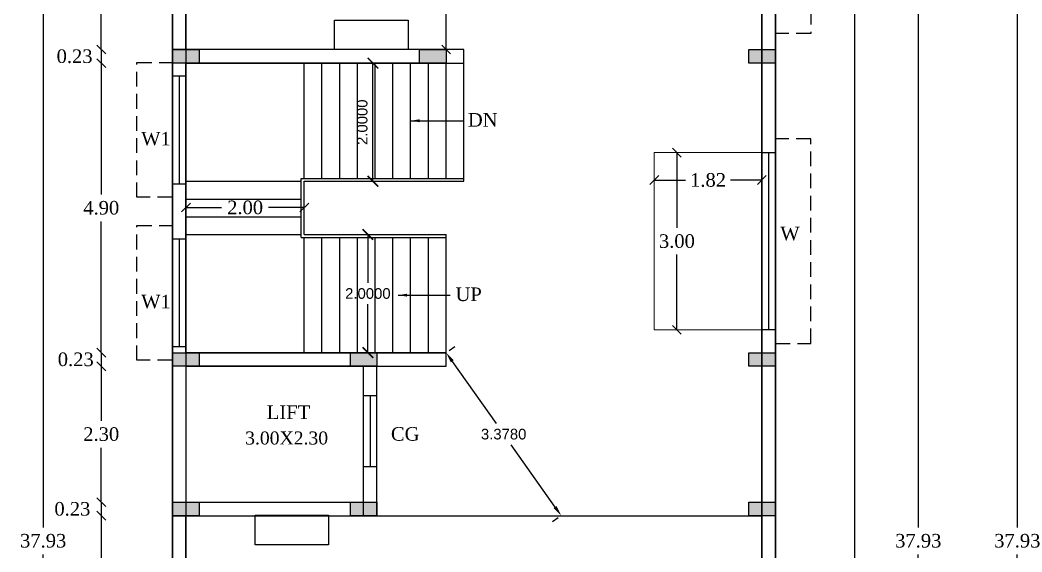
# Model space of a CAD drawing. Header units: metres. Extents: x 7889 to 8063, y -2348 to -2272.
# Drawn here: x 7905.16 to 7922.11, y -2319.81 to -2310.81 of the extents above; entities that cross this region are included whole.
import ezdxf

# ---------------------------------------------------------------- set-up
doc = ezdxf.new("R2010")
doc.units = ezdxf.units.M
doc.header["$MEASUREMENT"] = 0
doc.linetypes.add('HIDDEN', pattern=[0.375, 0.25, -0.125])
for name, color, linetype in [('BLK_1_FLR_1_BLT_UP_AREA', 1, 'Continuous'), ('BLK_1_FLR_1_CARPET_AREA', 10, 'Continuous'), ('BLK_1_FLR_1_DRINKING_WATER', 7, 'Continuous'), ('BLK_1_FLR_1_EXIT_WIDTH_DOOR', 2, 'Continuous'), ('BLK_1_FLR_1_EXIT_WIDTH_STAIR', 1, 'Continuous'), ('BLK_1_FLR_1_LIFT_1', 30, 'Continuous'), ('BLK_1_FLR_1_REGULAR_ROOM_1', 117, 'Continuous'), ('BLK_1_FLR_1_ROOF_AREA', 7, 'Continuous')]:
    doc.layers.add(name, color=color, linetype=linetype)
doc.layers.add('BLK_1_FLR_1_ROOM_1_LIGHT_VENTILATION_1', color=232, linetype='Continuous', lineweight=0)
doc.layers.add('DIST_EXIT', color=7, linetype='Continuous', lineweight=0)
doc.styles.add('Isa-', font='times.ttf')
doc.styles.get("Standard").update_dxf_attribs({"font": 'arial.ttf'})
doc.styles.add('STYLE2', font='times.ttf')
doc.dimstyles.new('ISO-25', dxfattribs={"dimscale": 0, "dimtxt": 0.23, "dimasz": 0.15, "dimexe": 1.25, "dimexo": 0.625, "dimgap": 0.11, "dimtad": 0, "dimtih": 1, "dimtoh": 1, "dimzin": 1, "dimdsep": 46, "dimtxsty": 'STYLE2', "dimblk": 'OBLIQUE', "dimcen": 0, "dimse1": 1, "dimse2": 1, "dimclrd": 1, "dimclrt": 3, "dimadec": 0, "dimazin": 2, "dimtfac": 1, "dimtix": 1, "dimtofl": 0, "dimtmove": 0, "dimatfit": 3, "dimfxl": 0, "dimtolj": 1, "dimarcsym": 0})
doc.dimstyles.get("Standard").update_dxf_attribs({"dimtxt": 0.18, "dimasz": 0.18, "dimexe": 0.18, "dimexo": 0.0625, "dimgap": 0.09, "dimtad": 0, "dimtih": 1, "dimtoh": 1, "dimdec": 4, "dimzin": 0, "dimdsep": 46, "dimtxsty": 'Standard', "dimcen": 0.09, "dimadec": 0, "dimazin": 0, "dimtfac": 1, "dimtdec": 4, "dimtofl": 0, "dimtmove": 0, "dimatfit": 3, "dimfxl": 0, "dimtolj": 1, "dimtzin": 0, "dimarcsym": 0})
doc.dimstyles.new('STANDARD$0', dxfattribs={"dimtxt": 0.5, "dimasz": 0.1, "dimexe": 2, "dimexo": 2, "dimgap": 0, "dimtad": 0, "dimzin": 0, "dimdsep": 46, "dimtxsty": 'Standard', "dimblk": 'OBLIQUE', "dimcen": -0.0625, "dimse1": 1, "dimse2": 1, "dimclrd": 3, "dimclre": 9, "dimadec": 0, "dimazin": 0, "dimtfac": 1, "dimtix": 1, "dimtofl": 0, "dimtmove": 2, "dimatfit": 3, "dimldrblk": 'OBLIQUE', "dimfxl": 0, "dimtolj": 1, "dimtzin": 0, "dimarcsym": 0})

# ---------------------------------------------------------------- blocks, each defined once
blk = doc.blocks.new('_Oblique')
at = {"color": 0, "linetype": 'ByBlock', "lineweight": -2}
blk.add_line((-0.5, -0.5), (0.5, 0.5), dxfattribs=at)
blk = doc.blocks.new('*D369')
at = {"color": 1, "lineweight": -2}
for p, q in [((7907.969, -2313.98), (7908.571, -2313.98)), ((7909.969, -2313.98), (7909.366, -2313.98))]:
    blk.add_line(p, q, dxfattribs=at)
at = {"layer": 'Defpoints', "color": 0}
for p in [(7909.969, -2313.98), (7907.969, -2313.996), (7909.969, -2313.986)]:
    blk.add_point(p, dxfattribs=at)
at = {"color": 1, "lineweight": -2, "xscale": 0.15, "yscale": 0.15, "zscale": 0.15, "rotation": 180}
blk.add_blockref('_Oblique', (7907.969, -2313.98), dxfattribs=at)
at = {"color": 1, "lineweight": -2, "xscale": 0.15, "yscale": 0.15, "zscale": 0.15}
blk.add_blockref('_Oblique', (7909.969, -2313.98), dxfattribs=at)
at = {"color": 3, "insert": (7908.969, -2313.98), "char_height": 0.23, "attachment_point": 5, "style": 'STYLE2'}
blk.add_mtext('\\A1;2.00', dxfattribs=at)
blk = doc.blocks.new('_ArchTick')
at = {"color": 0, "linetype": 'ByBlock', "const_width": 0.15}
blk.add_lwpolyline([(-0.5, -0.5), (0.5, 0.5)], dxfattribs=at)
blk = doc.blocks.new('*D370')
at = {"layer": 'BLK_1_FLR_1_EXIT_WIDTH_DOOR', "color": 0, "lineweight": -2}
for p, q in [((7911.131, -2311.536), (7911.311, -2311.536)), ((7911.131, -2313.536), (7911.131, -2311.536)), ((7911.131, -2313.536), (7911.311, -2313.536))]:
    blk.add_line(p, q, dxfattribs=at)
at = {"layer": 'Defpoints', "color": 0}
for p in [(7911.002, -2311.536), (7911.131, -2311.536), (7911.131, -2313.536)]:
    blk.add_point(p, dxfattribs=at)
at = {"layer": 'BLK_1_FLR_1_EXIT_WIDTH_DOOR', "color": 0, "lineweight": -2, "xscale": 0.18, "yscale": 0.18, "zscale": 0.18}
for p, rotation in [((7911.131, -2311.536), 90), ((7911.131, -2313.536), 270)]:
    blk.add_blockref('_ArchTick', p, dxfattribs=dict(at, rotation=rotation))
at = {"layer": 'BLK_1_FLR_1_EXIT_WIDTH_DOOR', "color": 0, "insert": (7910.949, -2312.536), "char_height": 0.18, "attachment_point": 5, "rotation": 90}
blk.add_mtext('\\A1;2.0000', dxfattribs=at)
blk = doc.blocks.new('*D371')
at = {"layer": 'BLK_1_FLR_1_EXIT_WIDTH_STAIR', "color": 0, "lineweight": -2}
for p, q in [((7911.045, -2314.436), (7911.045, -2315.255)), ((7911.107, -2314.436), (7911.225, -2314.436)), ((7911.045, -2316.436), (7911.045, -2315.618)), ((7911.107, -2316.436), (7911.225, -2316.436))]:
    blk.add_line(p, q, dxfattribs=at)
at = {"layer": 'Defpoints', "color": 0}
for p in [(7911.045, -2314.436), (7911.045, -2316.436), (7911.045, -2316.436)]:
    blk.add_point(p, dxfattribs=at)
at = {"layer": 'BLK_1_FLR_1_EXIT_WIDTH_STAIR', "color": 0, "lineweight": -2, "xscale": 0.18, "yscale": 0.18, "zscale": 0.18}
for p, rotation in [((7911.045, -2314.436), 90), ((7911.045, -2316.436), 270)]:
    blk.add_blockref('_ArchTick', p, dxfattribs=dict(at, rotation=rotation))
at = {"layer": 'BLK_1_FLR_1_EXIT_WIDTH_STAIR', "color": 0, "insert": (7911.045, -2315.436), "char_height": 0.18, "attachment_point": 5}
blk.add_mtext('\\A1;2.0000', dxfattribs=at)
blk = doc.blocks.new('*D183')
at = {"layer": 'BLK_1_FLR_1_ROOM_1_LIGHT_VENTILATION_1', "color": 232, "lineweight": -2}
for p, q in [((7916.272, -2313.05), (7916.272, -2314.322)), ((7916.272, -2316.05), (7916.272, -2314.777))]:
    blk.add_line(p, q, dxfattribs=at)
at = {"layer": 'Defpoints', "color": 0}
for p in [(7915.889, -2313.05), (7916.272, -2313.05), (7915.889, -2316.05)]:
    blk.add_point(p, dxfattribs=at)
at = {"layer": 'BLK_1_FLR_1_ROOM_1_LIGHT_VENTILATION_1', "color": 232, "lineweight": -2, "xscale": 0.15, "yscale": 0.15, "zscale": 0.15}
for p, rotation in [((7916.272, -2313.05), 90), ((7916.272, -2316.05), 270)]:
    blk.add_blockref('_Oblique', p, dxfattribs=dict(at, rotation=rotation))
at = {"layer": 'BLK_1_FLR_1_ROOM_1_LIGHT_VENTILATION_1', "color": 232, "insert": (7916.272, -2314.55), "char_height": 0.23, "attachment_point": 5, "style": 'STYLE2'}
blk.add_mtext('\\A1;3.00', dxfattribs=at)
blk = doc.blocks.new('*D184')
at = {"layer": 'BLK_1_FLR_1_ROOM_1_LIGHT_VENTILATION_1', "color": 232, "lineweight": -2}
for p, q in [((7915.889, -2313.515), (7916.418, -2313.515)), ((7917.709, -2313.515), (7917.179, -2313.515))]:
    blk.add_line(p, q, dxfattribs=at)
at = {"layer": 'Defpoints', "color": 0}
for p in [(7915.889, -2313.05), (7917.709, -2313.05), (7915.889, -2313.515)]:
    blk.add_point(p, dxfattribs=at)
at = {"layer": 'BLK_1_FLR_1_ROOM_1_LIGHT_VENTILATION_1', "color": 232, "lineweight": -2, "xscale": 0.15, "yscale": 0.15, "zscale": 0.15, "rotation": 180}
blk.add_blockref('_Oblique', (7915.889, -2313.515), dxfattribs=at)
at = {"layer": 'BLK_1_FLR_1_ROOM_1_LIGHT_VENTILATION_1', "color": 232, "lineweight": -2, "xscale": 0.15, "yscale": 0.15, "zscale": 0.15}
blk.add_blockref('_Oblique', (7917.709, -2313.515), dxfattribs=at)
at = {"layer": 'BLK_1_FLR_1_ROOM_1_LIGHT_VENTILATION_1', "color": 232, "insert": (7916.799, -2313.515), "char_height": 0.23, "attachment_point": 5, "style": 'STYLE2'}
blk.add_mtext('\\A1;1.82', dxfattribs=at)
blk = doc.blocks.new('*D199')
at = {"color": 1, "lineweight": -2}
for p, q in [((7906.535, -2306.016), (7906.535, -2308.434)), ((7906.535, -2311.306), (7906.535, -2308.889))]:
    blk.add_line(p, q, dxfattribs=at)
at = {"layer": 'Defpoints', "color": 0}
for p in [(7909.037, -2306.016), (7906.535, -2311.306), (7909.293, -2311.306)]:
    blk.add_point(p, dxfattribs=at)
at = {"color": 1, "lineweight": -2, "xscale": 0.15, "yscale": 0.15, "zscale": 0.15}
for p, rotation in [((7906.535, -2306.016), 90), ((7906.535, -2311.306), 270)]:
    blk.add_blockref('_Oblique', p, dxfattribs=dict(at, rotation=rotation))
at = {"color": 3, "insert": (7906.535, -2308.661), "char_height": 0.23, "attachment_point": 5, "style": 'STYLE2'}
blk.add_mtext('\\A1;5.29', dxfattribs=at)
blk = doc.blocks.new('*D200')
at = {"color": 1, "lineweight": -2}
blk.add_line((7906.535, -2311.306), (7906.535, -2311.536), dxfattribs=at)
at = {"layer": 'Defpoints', "color": 0}
for p in [(7909.293, -2311.306), (7906.535, -2311.536), (7909.304, -2311.536)]:
    blk.add_point(p, dxfattribs=at)
at = {"color": 1, "lineweight": -2, "xscale": 0.15, "yscale": 0.15, "zscale": 0.15}
for p, rotation in [((7906.535, -2311.306), 90), ((7906.535, -2311.536), 270)]:
    blk.add_blockref('_Oblique', p, dxfattribs=dict(at, rotation=rotation))
at = {"color": 3, "insert": (7906.084, -2311.421), "char_height": 0.23, "attachment_point": 5, "style": 'STYLE2'}
blk.add_mtext('\\A1;0.23', dxfattribs=at)
blk = doc.blocks.new('*D201')
at = {"color": 1, "lineweight": -2}
for p, q in [((7906.535, -2311.536), (7906.535, -2313.759)), ((7906.535, -2316.436), (7906.535, -2314.214))]:
    blk.add_line(p, q, dxfattribs=at)
at = {"layer": 'Defpoints', "color": 0}
for p in [(7909.304, -2311.536), (7906.535, -2316.436), (7909.222, -2316.436)]:
    blk.add_point(p, dxfattribs=at)
at = {"color": 1, "lineweight": -2, "xscale": 0.15, "yscale": 0.15, "zscale": 0.15}
for p, rotation in [((7906.535, -2311.536), 90), ((7906.535, -2316.436), 270)]:
    blk.add_blockref('_Oblique', p, dxfattribs=dict(at, rotation=rotation))
at = {"color": 3, "insert": (7906.535, -2313.986), "char_height": 0.23, "attachment_point": 5, "style": 'STYLE2'}
blk.add_mtext('\\A1;4.90', dxfattribs=at)
blk = doc.blocks.new('*D202')
at = {"color": 1, "lineweight": -2}
blk.add_line((7906.535, -2316.436), (7906.535, -2316.666), dxfattribs=at)
at = {"layer": 'Defpoints', "color": 0}
for p in [(7909.222, -2316.436), (7906.535, -2316.666), (7909.236, -2316.666)]:
    blk.add_point(p, dxfattribs=at)
at = {"color": 1, "lineweight": -2, "xscale": 0.15, "yscale": 0.15, "zscale": 0.15}
for p, rotation in [((7906.535, -2316.436), 90), ((7906.535, -2316.666), 270)]:
    blk.add_blockref('_Oblique', p, dxfattribs=dict(at, rotation=rotation))
at = {"color": 3, "insert": (7906.104, -2316.551), "char_height": 0.23, "attachment_point": 5, "style": 'STYLE2'}
blk.add_mtext('\\A1;0.23', dxfattribs=at)
blk = doc.blocks.new('*D203')
at = {"color": 1, "lineweight": -2}
for p, q in [((7906.535, -2316.666), (7906.535, -2317.589)), ((7906.535, -2318.966), (7906.535, -2318.044))]:
    blk.add_line(p, q, dxfattribs=at)
at = {"layer": 'Defpoints', "color": 0}
for p in [(7909.236, -2316.666), (7906.535, -2318.966), (7909.034, -2318.966)]:
    blk.add_point(p, dxfattribs=at)
at = {"color": 1, "lineweight": -2, "xscale": 0.15, "yscale": 0.15, "zscale": 0.15}
for p, rotation in [((7906.535, -2316.666), 90), ((7906.535, -2318.966), 270)]:
    blk.add_blockref('_Oblique', p, dxfattribs=dict(at, rotation=rotation))
at = {"color": 3, "insert": (7906.535, -2317.816), "char_height": 0.23, "attachment_point": 5, "style": 'STYLE2'}
blk.add_mtext('\\A1;2.30', dxfattribs=at)
blk = doc.blocks.new('*D204')
at = {"color": 1, "lineweight": -2}
blk.add_line((7906.535, -2318.966), (7906.535, -2319.196), dxfattribs=at)
at = {"layer": 'Defpoints', "color": 0}
for p in [(7909.034, -2318.966), (7906.535, -2319.196), (7908.947, -2319.196)]:
    blk.add_point(p, dxfattribs=at)
at = {"color": 1, "lineweight": -2, "xscale": 0.15, "yscale": 0.15, "zscale": 0.15}
for p, rotation in [((7906.535, -2318.966), 90), ((7906.535, -2319.196), 270)]:
    blk.add_blockref('_Oblique', p, dxfattribs=dict(at, rotation=rotation))
at = {"color": 3, "insert": (7906.047, -2319.081), "char_height": 0.23, "attachment_point": 5, "style": 'STYLE2'}
blk.add_mtext('\\A1;0.23', dxfattribs=at)
blk = doc.blocks.new('*D205')
at = {"color": 1, "lineweight": -2}
for p, q in [((7906.535, -2319.196), (7906.535, -2328.549)), ((7906.535, -2338.356), (7906.535, -2329.004))]:
    blk.add_line(p, q, dxfattribs=at)
at = {"layer": 'Defpoints', "color": 0}
for p in [(7908.947, -2319.196), (7906.535, -2338.356), (7908.549, -2338.356)]:
    blk.add_point(p, dxfattribs=at)
at = {"color": 1, "lineweight": -2, "xscale": 0.15, "yscale": 0.15, "zscale": 0.15}
for p, rotation in [((7906.535, -2319.196), 90), ((7906.535, -2338.356), 270)]:
    blk.add_blockref('_Oblique', p, dxfattribs=dict(at, rotation=rotation))
at = {"color": 3, "insert": (7906.535, -2328.776), "char_height": 0.23, "attachment_point": 5, "style": 'STYLE2'}
blk.add_mtext('\\A1;19.16', dxfattribs=at)
blk = doc.blocks.new('*D207')
at = {"color": 1, "lineweight": -2}
for p, q in [((7905.553, -2300.656), (7905.553, -2319.394)), ((7905.553, -2338.586), (7905.553, -2319.849))]:
    blk.add_line(p, q, dxfattribs=at)
at = {"layer": 'Defpoints', "color": 0}
for p in [(7905.553, -2300.656), (7913.339, -2300.656), (7913.339, -2338.586)]:
    blk.add_point(p, dxfattribs=at)
at = {"color": 1, "lineweight": -2, "xscale": 0.15, "yscale": 0.15, "zscale": 0.15}
for p, rotation in [((7905.553, -2300.656), 90), ((7905.553, -2338.586), 270)]:
    blk.add_blockref('_Oblique', p, dxfattribs=dict(at, rotation=rotation))
at = {"color": 3, "insert": (7905.553, -2319.621), "char_height": 0.23, "attachment_point": 5, "style": 'STYLE2'}
blk.add_mtext('\\A1;37.93', dxfattribs=at)
blk = doc.blocks.new('*D63')
at = {"color": 1, "lineweight": -2}
for p, q in [((7919.278, -2308.476), (7919.278, -2322.439)), ((7919.278, -2336.856), (7919.278, -2322.894))]:
    blk.add_line(p, q, dxfattribs=at)
at = {"layer": 'Defpoints', "color": 0}
for p in [(7917.113, -2308.476), (7917.266, -2336.856), (7919.278, -2336.856)]:
    blk.add_point(p, dxfattribs=at)
at = {"color": 1, "lineweight": -2, "xscale": 0.15, "yscale": 0.15, "zscale": 0.15}
for p, rotation in [((7919.278, -2308.476), 90), ((7919.278, -2336.856), 270)]:
    blk.add_blockref('_Oblique', p, dxfattribs=dict(at, rotation=rotation))
at = {"color": 3, "insert": (7919.278, -2322.666), "char_height": 0.23, "attachment_point": 5, "style": 'STYLE2'}
blk.add_mtext('\\A1;28.38', dxfattribs=at)
blk = doc.blocks.new('*D66')
at = {"color": 1, "lineweight": -2}
for p, q in [((7920.355, -2300.656), (7920.355, -2319.394)), ((7920.355, -2338.586), (7920.355, -2319.849))]:
    blk.add_line(p, q, dxfattribs=at)
at = {"layer": 'Defpoints', "color": 0}
for p in [(7913.339, -2300.656), (7920.355, -2300.656), (7913.339, -2338.586)]:
    blk.add_point(p, dxfattribs=at)
at = {"color": 1, "lineweight": -2, "xscale": 0.15, "yscale": 0.15, "zscale": 0.15}
for p, rotation in [((7920.355, -2300.656), 90), ((7920.355, -2338.586), 270)]:
    blk.add_blockref('_Oblique', p, dxfattribs=dict(at, rotation=rotation))
at = {"color": 3, "insert": (7920.355, -2319.621), "char_height": 0.23, "attachment_point": 5, "style": 'STYLE2'}
blk.add_mtext('\\A1;37.93', dxfattribs=at)
blk = doc.blocks.new('*D117')
at = {"color": 1, "lineweight": -2}
for p, q in [((7922.03, -2300.656), (7922.03, -2319.394)), ((7922.03, -2338.586), (7922.03, -2319.849))]:
    blk.add_line(p, q, dxfattribs=at)
at = {"layer": 'Defpoints', "color": 0}
for p in [(7922.03, -2300.656), (7927.307, -2300.656), (7927.815, -2338.586)]:
    blk.add_point(p, dxfattribs=at)
at = {"color": 1, "lineweight": -2, "xscale": 0.15, "yscale": 0.15, "zscale": 0.15}
for p, rotation in [((7922.03, -2300.656), 90), ((7922.03, -2338.586), 270)]:
    blk.add_blockref('_Oblique', p, dxfattribs=dict(at, rotation=rotation))
at = {"color": 3, "insert": (7922.03, -2319.621), "char_height": 0.23, "attachment_point": 5, "style": 'STYLE2'}
blk.add_mtext('\\A1;37.93', dxfattribs=at)
blk = doc.blocks.new('*D76')
at = {"color": 1, "lineweight": -2}
for p, q in [((7912.369, -2306.016), (7912.369, -2308.434)), ((7912.369, -2311.306), (7912.369, -2308.889))]:
    blk.add_line(p, q, dxfattribs=at)
at = {"layer": 'Defpoints', "color": 0}
for p in [(7912.369, -2306.016), (7912.369, -2306.016), (7912.369, -2311.306)]:
    blk.add_point(p, dxfattribs=at)
at = {"color": 1, "lineweight": -2, "xscale": 0.15, "yscale": 0.15, "zscale": 0.15}
for p, rotation in [((7912.369, -2306.016), 90), ((7912.369, -2311.306), 270)]:
    blk.add_blockref('_Oblique', p, dxfattribs=dict(at, rotation=rotation))
at = {"color": 3, "insert": (7912.369, -2308.661), "char_height": 0.23, "attachment_point": 5, "style": 'STYLE2'}
blk.add_mtext('\\A1;5.29', dxfattribs=at)
blk = doc.blocks.new('*D151')
at = {"layer": 'Defpoints', "color": 0}
for p in [(7912.369, -2316.436), (7914.316, -2319.196), (7914.316, -2319.196)]:
    blk.add_point(p, dxfattribs=at)
at = {"layer": 'DIST_EXIT', "color": 0, "lineweight": -2}
for p, q in [((7912.42, -2316.4), (7912.516, -2316.333)), ((7912.472, -2316.584), (7913.214, -2317.635)), ((7914.212, -2319.049), (7913.471, -2317.998)), ((7914.265, -2319.233), (7914.169, -2319.3))]:
    blk.add_line(p, q, dxfattribs=at)
at = {"layer": 'DIST_EXIT', "color": 0}
for points in [[(7912.497, -2316.566), (7912.448, -2316.601), (7912.369, -2316.436)], [(7914.237, -2319.032), (7914.188, -2319.067), (7914.316, -2319.196)]]:
    blk.add_solid(points, dxfattribs=at)
at = {"layer": 'DIST_EXIT', "color": 0, "insert": (7913.342, -2317.816), "char_height": 0.18, "attachment_point": 5}
blk.add_mtext('\\A1;3.3780', dxfattribs=at)

msp = doc.modelspace()

# ---------------------------------------------------------------- hatches: boundary and pattern name
for points in [[(7908.18861, -2311.5365), (7908.18861, -2311.3065), (7907.73861, -2311.3065), (7907.73861, -2311.5365)], [(7912.36861, -2311.5365), (7912.36861, -2311.3065), (7911.91861, -2311.3065), (7911.91861, -2311.5365)], [(7917.93861, -2311.5365), (7917.93861, -2311.3065), (7917.48861, -2311.3065), (7917.48861, -2311.5365)], [(7908.18861, -2316.6665), (7908.18861, -2316.4365), (7907.73861, -2316.4365), (7907.73861, -2316.6665)], [(7911.19861, -2316.6665), (7911.19861, -2316.4365), (7910.74861, -2316.4365), (7910.74861, -2316.6665)], [(7917.93861, -2316.6665), (7917.93861, -2316.4365), (7917.48861, -2316.4365), (7917.48861, -2316.6665)], [(7908.18861, -2319.1965), (7908.18861, -2318.9665), (7907.73861, -2318.9665), (7907.73861, -2319.1965)], [(7911.19861, -2319.1965), (7911.19861, -2318.9665), (7910.74861, -2318.9665), (7910.74861, -2319.1965)], [(7917.93861, -2319.1965), (7917.93861, -2318.9665), (7917.48861, -2318.9665), (7917.48861, -2319.1965)]]:
    msp.add_hatch(color=5).paths.add_polyline_path(points)

# ---------------------------------------------------------------- linework, layer by layer
for p, q in [((7907.96861, -2300.8865), (7907.96861, -2338.3565)), ((7917.70861, -2336.8565), (7917.70861, -2307.2465)), ((7912.36861, -2311.3065), (7907.73861, -2311.3065)), ((7912.36861, -2311.5365), (7907.73861, -2311.5365)), ((7909.96861, -2313.4865), (7909.96861, -2311.5365)), ((7910.26861, -2313.4865), (7910.26861, -2311.5365)), ((7910.56861, -2313.4865), (7910.56861, -2311.5365)), ((7910.86861, -2313.4865), (7910.86861, -2311.5365)), ((7911.16861, -2313.4865), (7911.16861, -2311.5365)), ((7911.46861, -2313.4865), (7911.46861, -2311.5365)), ((7911.46861, -2313.4865), (7911.46861, -2311.5365)), ((7911.76861, -2313.4865), (7911.76861, -2311.5365)), ((7912.06861, -2313.4865), (7912.06861, -2311.5365)), ((7912.36861, -2313.4865), (7912.36861, -2311.5365)), ((7912.66861, -2313.5365), (7912.66861, -2311.5365)), ((7907.96861, -2313.5365), (7909.91861, -2313.5365)), ((7909.91861, -2313.4865), (7912.66861, -2313.4865)), ((7909.91861, -2314.4865), (7909.91861, -2313.4865)), ((7909.96861, -2313.5365), (7912.66861, -2313.5365)), ((7909.96861, -2314.4365), (7909.96861, -2313.5365)), ((7907.96861, -2313.8365), (7909.91861, -2313.8365)), ((7907.96861, -2314.1365), (7909.91861, -2314.1365)), ((7907.96861, -2314.4365), (7909.91861, -2314.4365)), ((7909.91861, -2314.4865), (7912.36861, -2314.4865)), ((7909.96861, -2314.4365), (7912.36861, -2314.4365)), ((7909.96861, -2316.4365), (7909.96861, -2314.4865)), ((7910.26861, -2316.4365), (7910.26861, -2314.4865)), ((7910.56861, -2316.4365), (7910.56861, -2314.4865)), ((7910.86861, -2316.4365), (7910.86861, -2314.4865)), ((7911.16861, -2316.4365), (7911.16861, -2314.4865)), ((7911.46861, -2316.4365), (7911.46861, -2314.4865)), ((7911.46861, -2316.4365), (7911.46861, -2314.4865)), ((7911.76861, -2316.4365), (7911.76861, -2314.4865)), ((7912.06861, -2316.4365), (7912.06861, -2314.4865)), ((7912.36861, -2316.6665), (7912.36861, -2314.4365)), ((7907.96861, -2316.4365), (7912.36861, -2316.4365)), ((7907.96861, -2316.6665), (7912.36861, -2316.6665)), ((7910.96861, -2317.16306), (7910.96861, -2316.6665)), ((7911.19861, -2319.1965), (7911.19861, -2316.6665)), ((7910.96861, -2317.16306), (7911.19861, -2317.16306)), ((7911.08361, -2317.16306), (7911.08361, -2318.36306)), ((7910.96861, -2319.1965), (7910.96861, -2318.36306)), ((7910.96861, -2318.36306), (7911.19861, -2318.36306))]:
    msp.add_line(p, q)
at = {"color": 2}
for p, q in [((7907.85361, -2311.75693), (7907.85361, -2313.57693)), ((7917.82361, -2313.04977), (7917.82361, -2316.04977)), ((7907.85361, -2314.51412), (7907.85361, -2316.33412))]:
    msp.add_line(p, q, dxfattribs=at)
at = {"color": 90}
for p, q in [((7907.73861, -2318.9665), (7911.19861, -2318.9665)), ((7907.73861, -2319.1965), (7911.19861, -2319.1965))]:
    msp.add_line(p, q, dxfattribs=at)
msp.add_lwpolyline([(7917.93861, -2300.6565), (7907.73861, -2300.6565), (7907.73861, -2338.5865), (7913.33861, -2338.5865), (7913.33861, -2337.0865), (7917.93861, -2337.0865)], close=True, dxfattribs=at)
msp.add_lwpolyline([(7917.93861, -2300.6565), (7907.73861, -2300.6565), (7907.73861, -2338.5865), (7913.33861, -2338.5865), (7913.33861, -2337.0865), (7917.93861, -2337.0865)], close=True)
at = {"color": 2, "linetype": 'HIDDEN'}
for points in [[(7917.93861, -2308.75493), (7917.93861, -2308.75493), (7918.53861, -2308.75493), (7918.53861, -2311.03493), (7918.53861, -2311.03493), (7917.93861, -2311.03493)], [(7907.73861, -2313.80693), (7907.73861, -2313.80693), (7907.13861, -2313.80693), (7907.13861, -2311.52693), (7907.13861, -2311.52693), (7907.73861, -2311.52693)], [(7917.93861, -2316.27977), (7917.93861, -2316.27977), (7918.53861, -2316.27977), (7918.53861, -2312.81977), (7918.53861, -2312.81977), (7917.93861, -2312.81977)], [(7907.73861, -2316.56412), (7907.73861, -2316.56412), (7907.13861, -2316.56412), (7907.13861, -2314.28412), (7907.13861, -2314.28412), (7907.73861, -2314.28412)]]:
    msp.add_lwpolyline(points, dxfattribs=at)
at = {"color": 5}
for points in [[(7907.73861, -2311.5365), (7907.73861, -2311.3065), (7908.18861, -2311.3065), (7908.18861, -2311.5365)], [(7911.91861, -2311.5365), (7911.91861, -2311.3065), (7912.36861, -2311.3065), (7912.36861, -2311.5365)], [(7917.48861, -2311.5365), (7917.48861, -2311.3065), (7917.93861, -2311.3065), (7917.93861, -2311.5365)], [(7907.73861, -2316.6665), (7907.73861, -2316.4365), (7908.18861, -2316.4365), (7908.18861, -2316.6665)], [(7910.74861, -2316.6665), (7910.74861, -2316.4365), (7911.19861, -2316.4365), (7911.19861, -2316.6665)], [(7917.48861, -2316.6665), (7917.48861, -2316.4365), (7917.93861, -2316.4365), (7917.93861, -2316.6665)], [(7907.73861, -2319.1965), (7907.73861, -2318.9665), (7908.18861, -2318.9665), (7908.18861, -2319.1965)], [(7910.74861, -2319.1965), (7910.74861, -2318.9665), (7911.19861, -2318.9665), (7911.19861, -2319.1965)], [(7917.48861, -2319.1965), (7917.48861, -2318.9665), (7917.93861, -2318.9665), (7917.93861, -2319.1965)]]:
    msp.add_lwpolyline(points, close=True, dxfattribs=at)
at = {"color": 2}
for points in [[(7907.73861, -2313.57693), (7907.96861, -2313.57693), (7907.96861, -2311.75693), (7907.73861, -2311.75693)], [(7917.93861, -2316.04977), (7917.70861, -2316.04977), (7917.70861, -2313.04977), (7917.93861, -2313.04977)], [(7907.73861, -2316.33412), (7907.96861, -2316.33412), (7907.96861, -2314.51412), (7907.73861, -2314.51412)]]:
    msp.add_lwpolyline(points, close=True, dxfattribs=at)
at = {"layer": 'BLK_1_FLR_1_BLT_UP_AREA', "color": 18}
msp.add_lwpolyline([(7907.73861, -2300.6565), (7917.93861, -2300.6565), (7917.93861, -2337.0865), (7913.33861, -2337.0865), (7913.33861, -2338.5865), (7907.73861, -2338.5865)], close=True, dxfattribs=at)
at = {"layer": 'BLK_1_FLR_1_CARPET_AREA', "color": 32}
msp.add_lwpolyline([(7907.96861, -2338.3565), (7907.96361, -2319.1965), (7911.19861, -2319.1965), (7911.19861, -2318.9665), (7911.19861, -2316.6665), (7912.36861, -2316.6665), (7912.36861, -2316.4365), (7907.96861, -2316.4365), (7907.96861, -2311.5365), (7912.66861, -2311.5365), (7912.66861, -2311.3065), (7907.96861, -2311.3065), (7907.96861, -2306.0165), (7912.36861, -2306.0165), (7912.36861, -2305.7865), (7907.96861, -2305.7865), (7907.96861, -2300.8865), (7917.70861, -2300.8865), (7917.70861, -2302.1865), (7914.36943, -2302.1865), (7914.36943, -2304.9965), (7914.36943, -2308.4765), (7917.70861, -2308.4765), (7917.70861, -2336.8565)], dxfattribs=at)
msp.add_lwpolyline([(7907.96861, -2318.9665), (7910.96861, -2318.9665), (7910.96861, -2316.6665), (7907.96861, -2316.6665)], close=True, dxfattribs=at)
at = {"layer": 'BLK_1_FLR_1_DRINKING_WATER', "color": 7}
for points in [[(7911.72654, -2311.3065), (7910.48332, -2311.3065), (7910.48332, -2310.8086), (7911.72654, -2310.8086)], [(7910.37973, -2319.68646), (7909.13651, -2319.68646), (7909.13651, -2319.18857), (7910.37973, -2319.18857)]]:
    msp.add_lwpolyline(points, close=True, dxfattribs=at)
at = {"layer": 'BLK_1_FLR_1_LIFT_1', "color": 30}
msp.add_lwpolyline([(7907.96861, -2318.9665), (7910.96861, -2318.9665), (7910.96861, -2316.6665), (7907.96861, -2316.6665)], close=True, dxfattribs=at)
at = {"layer": 'BLK_1_FLR_1_REGULAR_ROOM_1', "color": 2}
msp.add_lwpolyline([(7907.96361, -2319.1965), (7917.70861, -2319.1965), (7917.70861, -2336.8565), (7913.10861, -2336.8565), (7913.10861, -2338.3565), (7907.96361, -2338.3565)], close=True, dxfattribs=at)
at = {"layer": 'BLK_1_FLR_1_ROOF_AREA', "color": 54}
msp.add_lwpolyline([(7907.73861, -2300.6565), (7917.93861, -2300.6565), (7917.93861, -2337.0865), (7913.33861, -2337.0865), (7913.33861, -2338.5865), (7907.73861, -2338.5865)], close=True, dxfattribs=at)
at = {"layer": 'BLK_1_FLR_1_ROOM_1_LIGHT_VENTILATION_1', "color": 2}
msp.add_lwpolyline([(7917.70861, -2313.04977), (7917.70861, -2316.04977), (7915.88861, -2316.04977), (7915.88861, -2313.04977)], close=True, dxfattribs=at)

# ---------------------------------------------------------------- texts
at = {"color": 6, "style": 'Isa-'}
for s, p in [('DN', (7912.73709, -2312.61154)), ('UP', (7912.52802, -2315.56293)), ('LIFT', (7909.33602, -2317.55942)), ('CG', (7911.43511, -2317.92598))]:
    msp.add_text(s, height=0.23, dxfattribs=at).set_placement(p)
at = {"color": 2, "style": 'Isa-'}
for s, p in [('W1', (7907.21006, -2312.9295)), ('W', (7918.02052, -2314.53525)), ('W1', (7907.21006, -2315.68669))]:
    msp.add_text(s, height=0.23, dxfattribs=at).set_placement(p)
at = {"color": 3, "style": 'Isa-'}
msp.add_text('3.00X2.30', height=0.22, dxfattribs=at).set_placement((7908.96926, -2317.99016))

# ---------------------------------------------------------------- dimensions: what is measured, and where the dimension line sits
at = {"color": 90}
for base, p1, p2, override, picture, middle in [((7905.5534, -2300.6565), (7913.33861, -2338.5865), (7913.33861, -2300.6565), {"dimscale": 1, "dimfxl": 75, "dimarcsym": 2}, '*D207', (7905.5534, -2319.6215)), ((7920.35511, -2300.6565), (7913.33861, -2338.5865), (7913.33861, -2300.6565), {"dimscale": 1, "dimfxl": 75, "dimarcsym": 2}, '*D66', (7920.35511, -2319.6215)), ((7922.02958, -2300.6565), (7927.81486, -2338.5865), (7927.3074, -2300.6565), {"dimscale": 1, "dimfxl": 75, "dimarcsym": 2}, '*D117', (7922.02958, -2319.6215)), ((7906.53462, -2311.3065), (7909.0375, -2306.0165), (7909.29294, -2311.3065), {"dimscale": 1, "dimtmove": 1, "dimfxl": 75, "dimarcsym": 2}, '*D199', (7906.53462, -2308.6615)), ((7912.36861, -2306.0165), (7912.36861, -2311.3065), (7912.36861, -2306.0165), {"dimscale": 1, "dimfxl": 75, "dimarcsym": 2}, '*D76', (7912.36861, -2308.6615)), ((7919.2777, -2336.8565), (7917.11322, -2308.4765), (7917.26643, -2336.8565), {"dimscale": 1, "dimtmove": 1, "dimfxl": 75, "dimarcsym": 2}, '*D63', (7919.2777, -2322.6665)), ((7906.53462, -2316.4365), (7909.3045, -2311.5365), (7909.22178, -2316.4365), {"dimscale": 1, "dimtmove": 1, "dimfxl": 75, "dimarcsym": 2}, '*D201', (7906.53462, -2313.9865)), ((7906.53462, -2318.9665), (7909.23622, -2316.6665), (7909.03373, -2318.9665), {"dimscale": 1, "dimtmove": 1, "dimfxl": 75, "dimarcsym": 2}, '*D203', (7906.53462, -2317.8165)), ((7906.53462, -2338.3565), (7908.94716, -2319.1965), (7908.54887, -2338.3565), {"dimscale": 1, "dimtmove": 1, "dimfxl": 75, "dimarcsym": 2}, '*D205', (7906.53462, -2328.7765))]:
    dim = msp.add_linear_dim(base=base, p1=p1, p2=p2, angle=90, dimstyle='ISO-25', override=override, dxfattribs=at)
    dim.commit()
    dim.dimension.update_dxf_attribs({"geometry": picture, "text_midpoint": middle})
for base, p1, p2, picture, middle in [((7906.53462, -2311.5365), (7909.29294, -2311.3065), (7909.3045, -2311.5365), '*D200', (7906.08364, -2311.4215)), ((7906.53462, -2316.6665), (7909.22178, -2316.4365), (7909.23622, -2316.6665), '*D202', (7906.10425, -2316.5515)), ((7906.53462, -2319.1965), (7909.03373, -2318.9665), (7908.94716, -2319.1965), '*D204', (7906.047, -2319.0815))]:
    dim = msp.add_linear_dim(base=base, p1=p1, p2=p2, angle=90, dimstyle='ISO-25', override={"dimscale": 1, "dimtmove": 2, "dimfxl": 75, "dimarcsym": 2}, dxfattribs=at)
    dim.commit()
    dim.dimension.update_dxf_attribs({"geometry": picture, "text_midpoint": middle, "dimtype": 160})
dim = msp.add_linear_dim(base=(7909.96861, -2313.97984), p1=(7907.96861, -2313.9958), p2=(7909.96861, -2313.9865), dimstyle='ISO-25', override={"dimscale": 1, "dimfxl": 75, "dimarcsym": 2}, dxfattribs=at)
dim.commit()
dim.dimension.update_dxf_attribs({"geometry": '*D369', "text_midpoint": (7908.96861, -2313.97984)})
at = {"layer": 'BLK_1_FLR_1_EXIT_WIDTH_DOOR', "color": 2}
dim = msp.add_linear_dim(base=(7911.13128, -2311.5365), p1=(7911.13128, -2313.5365), p2=(7911.0021, -2311.5365), angle=90, dimstyle='STANDARD$0', override={"dimtxt": 0.18, "dimasz": 0.18, "dimexe": 0.18, "dimexo": 0.18, "dimgap": 0.09, "dimtad": 1, "dimdec": 4, "dimblk": 'ArchTick', "dimcen": 0.09, "dimse1": 0, "dimse2": 0, "dimclrd": 0, "dimclre": 0, "dimtdec": 4, "dimtix": 0, "dimtmove": 0, "dimldrblk": 'ArchTick', "dimfxl": 0.18, "dimfxlon": 1, "dimarcsym": 2}, dxfattribs=at)
dim.commit()
dim.dimension.update_dxf_attribs({"geometry": '*D370', "text_midpoint": (7910.94938, -2312.5365)})
at = {"layer": 'BLK_1_FLR_1_EXIT_WIDTH_STAIR', "color": 1}
dim = msp.add_linear_dim(base=(7911.04456, -2316.4365), p1=(7911.04456, -2314.4365), p2=(7911.04456, -2316.4365), angle=90, dimstyle='STANDARD$0', override={"dimtxt": 0.18, "dimasz": 0.18, "dimexe": 0.18, "dimexo": 0.0625, "dimgap": 0.09, "dimtad": 1, "dimtih": 1, "dimtoh": 1, "dimdec": 4, "dimblk": 'ArchTick', "dimcen": 0.09, "dimse1": 0, "dimse2": 0, "dimclrd": 0, "dimclre": 0, "dimtdec": 4, "dimtix": 0, "dimtmove": 0, "dimldrblk": 'ArchTick'}, dxfattribs=at)
dim.commit()
dim.dimension.update_dxf_attribs({"geometry": '*D371', "text_midpoint": (7911.04456, -2315.4365)})
at = {"layer": 'BLK_1_FLR_1_ROOM_1_LIGHT_VENTILATION_1', "color": 232}
dim = msp.add_linear_dim(base=(7915.88861, -2313.51546), p1=(7917.70861, -2313.04977), p2=(7915.88861, -2313.04977), dimstyle='ISO-25', override={"dimscale": 1, "dimclrd": 232, "dimclrt": 232, "dimfxl": 75, "dimarcsym": 2}, dxfattribs=at)
dim.commit()
dim.dimension.update_dxf_attribs({"geometry": '*D184', "text_midpoint": (7916.79861, -2313.51546)})
dim = msp.add_linear_dim(base=(7916.27154, -2313.04977), p1=(7915.88861, -2316.04977), p2=(7915.88861, -2313.04977), angle=90, dimstyle='ISO-25', override={"dimscale": 1, "dimclrd": 232, "dimclrt": 232, "dimfxl": 75, "dimarcsym": 2}, dxfattribs=at)
dim.commit()
dim.dimension.update_dxf_attribs({"geometry": '*D183', "text_midpoint": (7916.27154, -2314.54977)})
at = {"layer": 'DIST_EXIT', "color": 7}
dim = msp.add_aligned_dim(p1=(7912.36861, -2316.4365), p2=(7914.31628, -2319.1965), distance=0, dimstyle='Standard', dxfattribs=at)
dim.commit()
dim.dimension.update_dxf_attribs({"geometry": '*D151', "text_midpoint": (7913.34245, -2317.8165)})

# ---------------------------------------------------------------- leaders
at = {"color": 90}
for points in [[(7911.76861, -2312.5115), (7912.64845, -2312.5115)], [(7911.55955, -2315.46288), (7912.43938, -2315.46288)]]:
    msp.add_leader(points, dimstyle='ISO-25', override={"dimscale": 1, "dimfxl": 75, "dimarcsym": 2}, dxfattribs=at)

doc.saveas('drawing.dxf')
